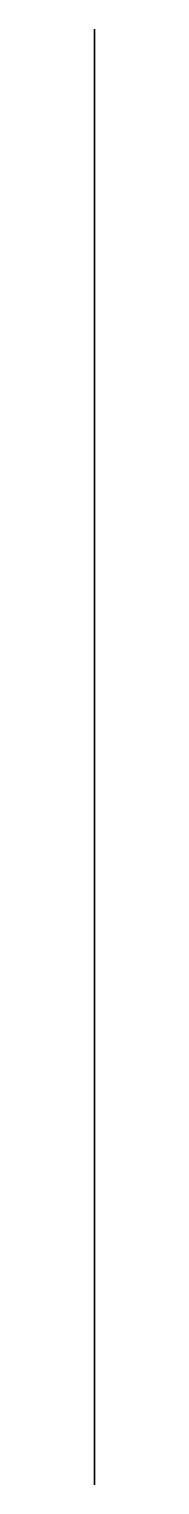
# Model space of a CAD drawing. Header units: millimetres. Extents: x 0 to 0, y 0 to 54.3.
import ezdxf

# ---------------------------------------------------------------- set-up
doc = ezdxf.new("R2010")
doc.units = ezdxf.units.MM

msp = doc.modelspace()

# ---------------------------------------------------------------- linework, layer by layer
msp.add_lwpolyline([(0, 0), (0, 54.2512)], close=True)

doc.saveas('drawing.dxf')
